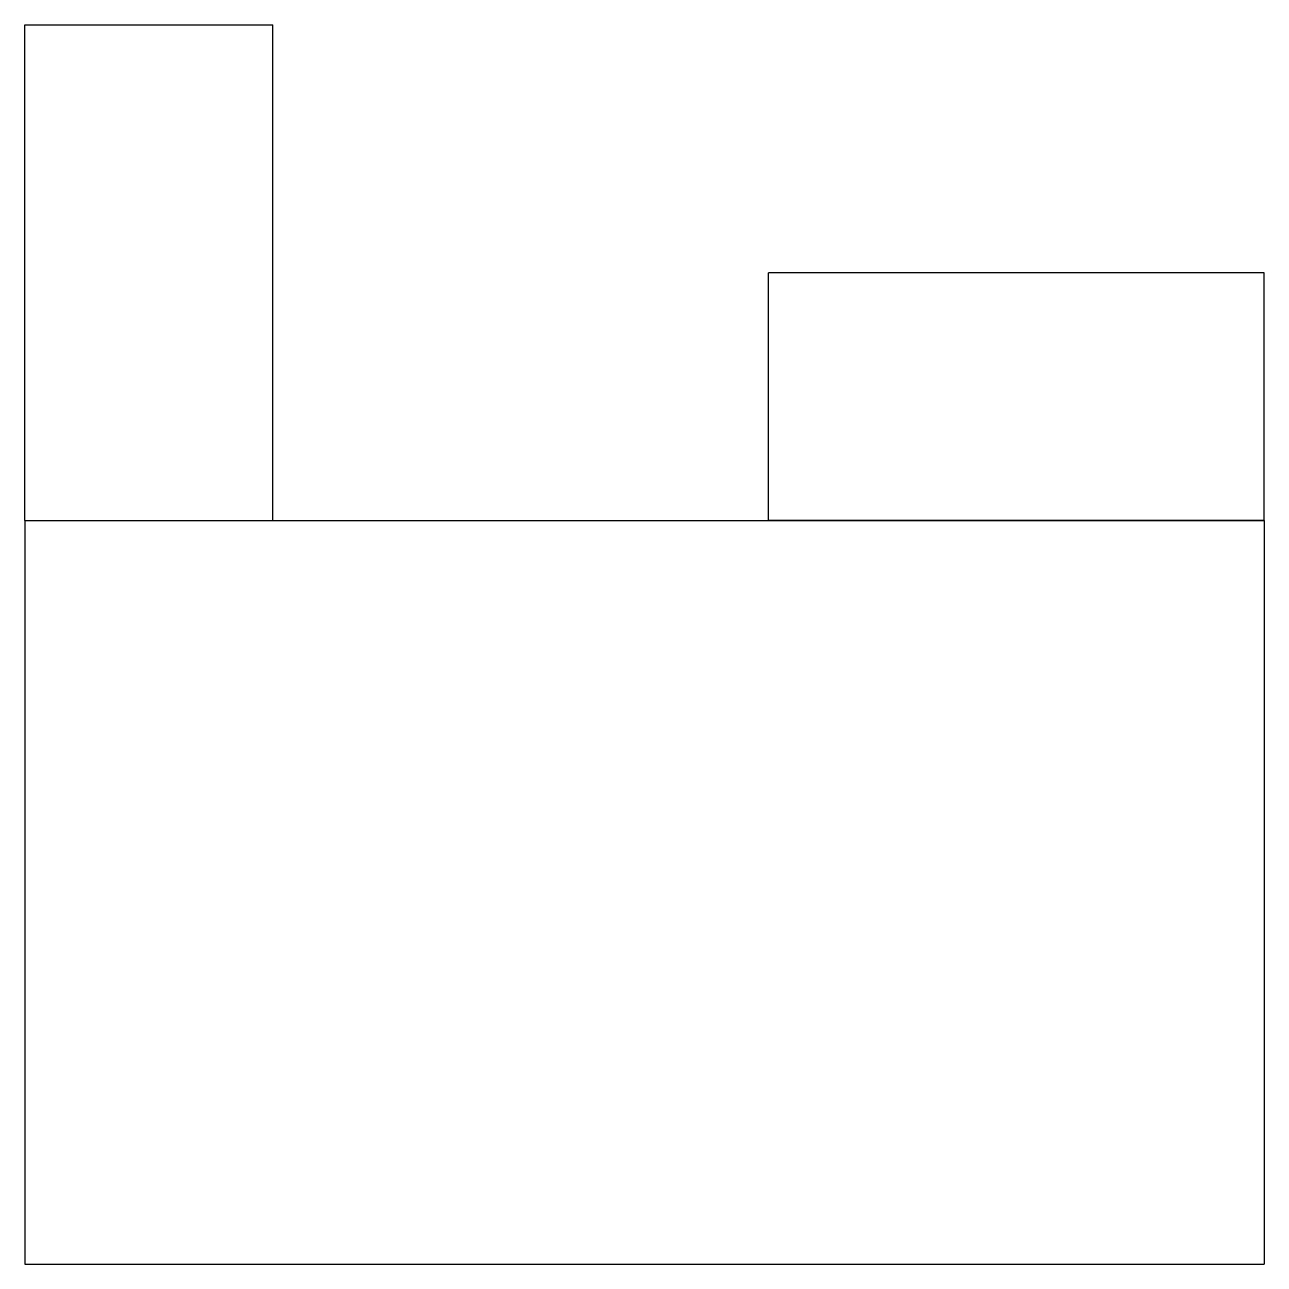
# Model space of a CAD drawing. Extents: x -25 to 25, y -15 to 35.
import ezdxf

# ---------------------------------------------------------------- set-up
doc = ezdxf.new("R2010")
doc.units = 0
doc.layers.add('MODELSKETCH_VISIBLE', color=7, linetype='CONTINUOUS')

msp = doc.modelspace()

# ---------------------------------------------------------------- linework, layer by layer
at = {"layer": 'MODELSKETCH_VISIBLE'}
for p, q in [((-25, 15), (-25, 35)), ((-25, 35), (-15, 35)), ((-15, 15), (-15, 35)), ((25, 25), (5, 25)), ((5, 15), (5, 25)), ((25, 15), (25, 25)), ((-25, 15), (25, 15)), ((-25, 15), (-15, 15)), ((-25, 15), (-25, -15)), ((25, 15), (5, 15)), ((25, 15), (25, -15)), ((-25, -15), (25, -15))]:
    msp.add_line(p, q, dxfattribs=at)

doc.saveas('drawing.dxf')
